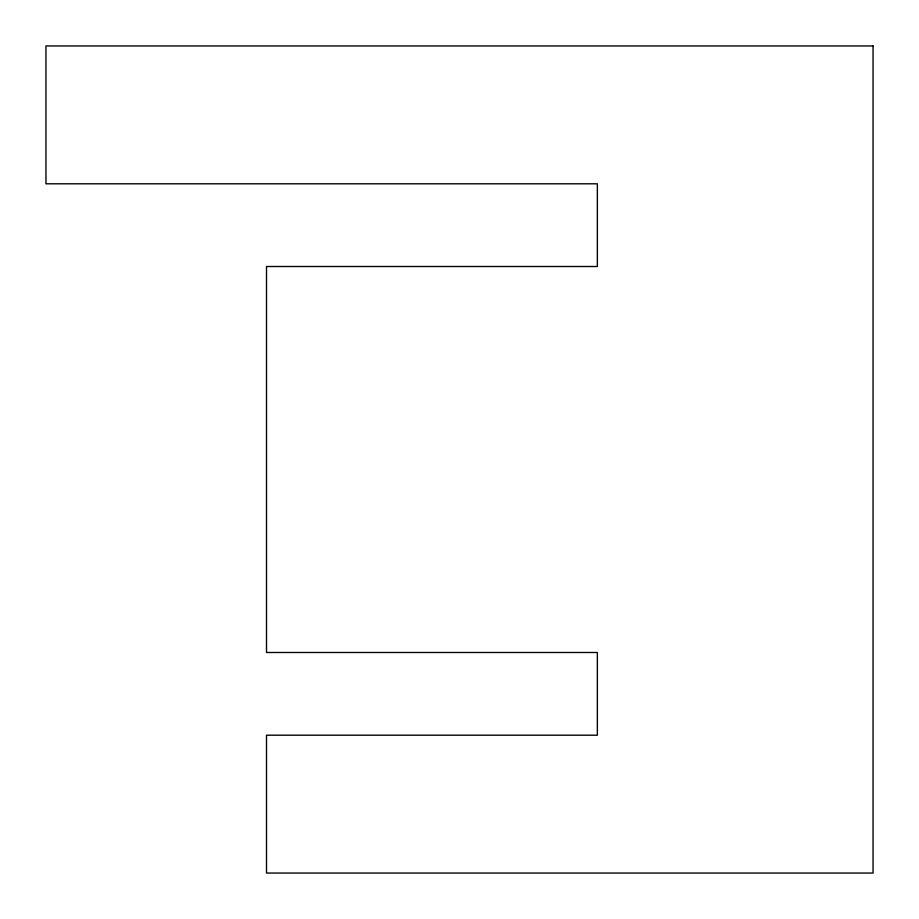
<?xml version="1.0" encoding="UTF-8"?>
<svg xmlns="http://www.w3.org/2000/svg" width="919" height="919" viewBox="0 0 919 919"><rect width="100%" height="100%" fill="white"/><g stroke="black" fill="none" stroke-linecap="round" stroke-linejoin="round"><path stroke-width="1.38" d="M873.05 45.95L45.95 45.95L45.95 183.8L597.35 183.8L597.35 266.51L266.51 266.51L266.51 652.49L597.35 652.49L597.35 735.2L266.51 735.2L266.51 873.05L873.05 873.05L873.05 45.95"/></g></svg>
